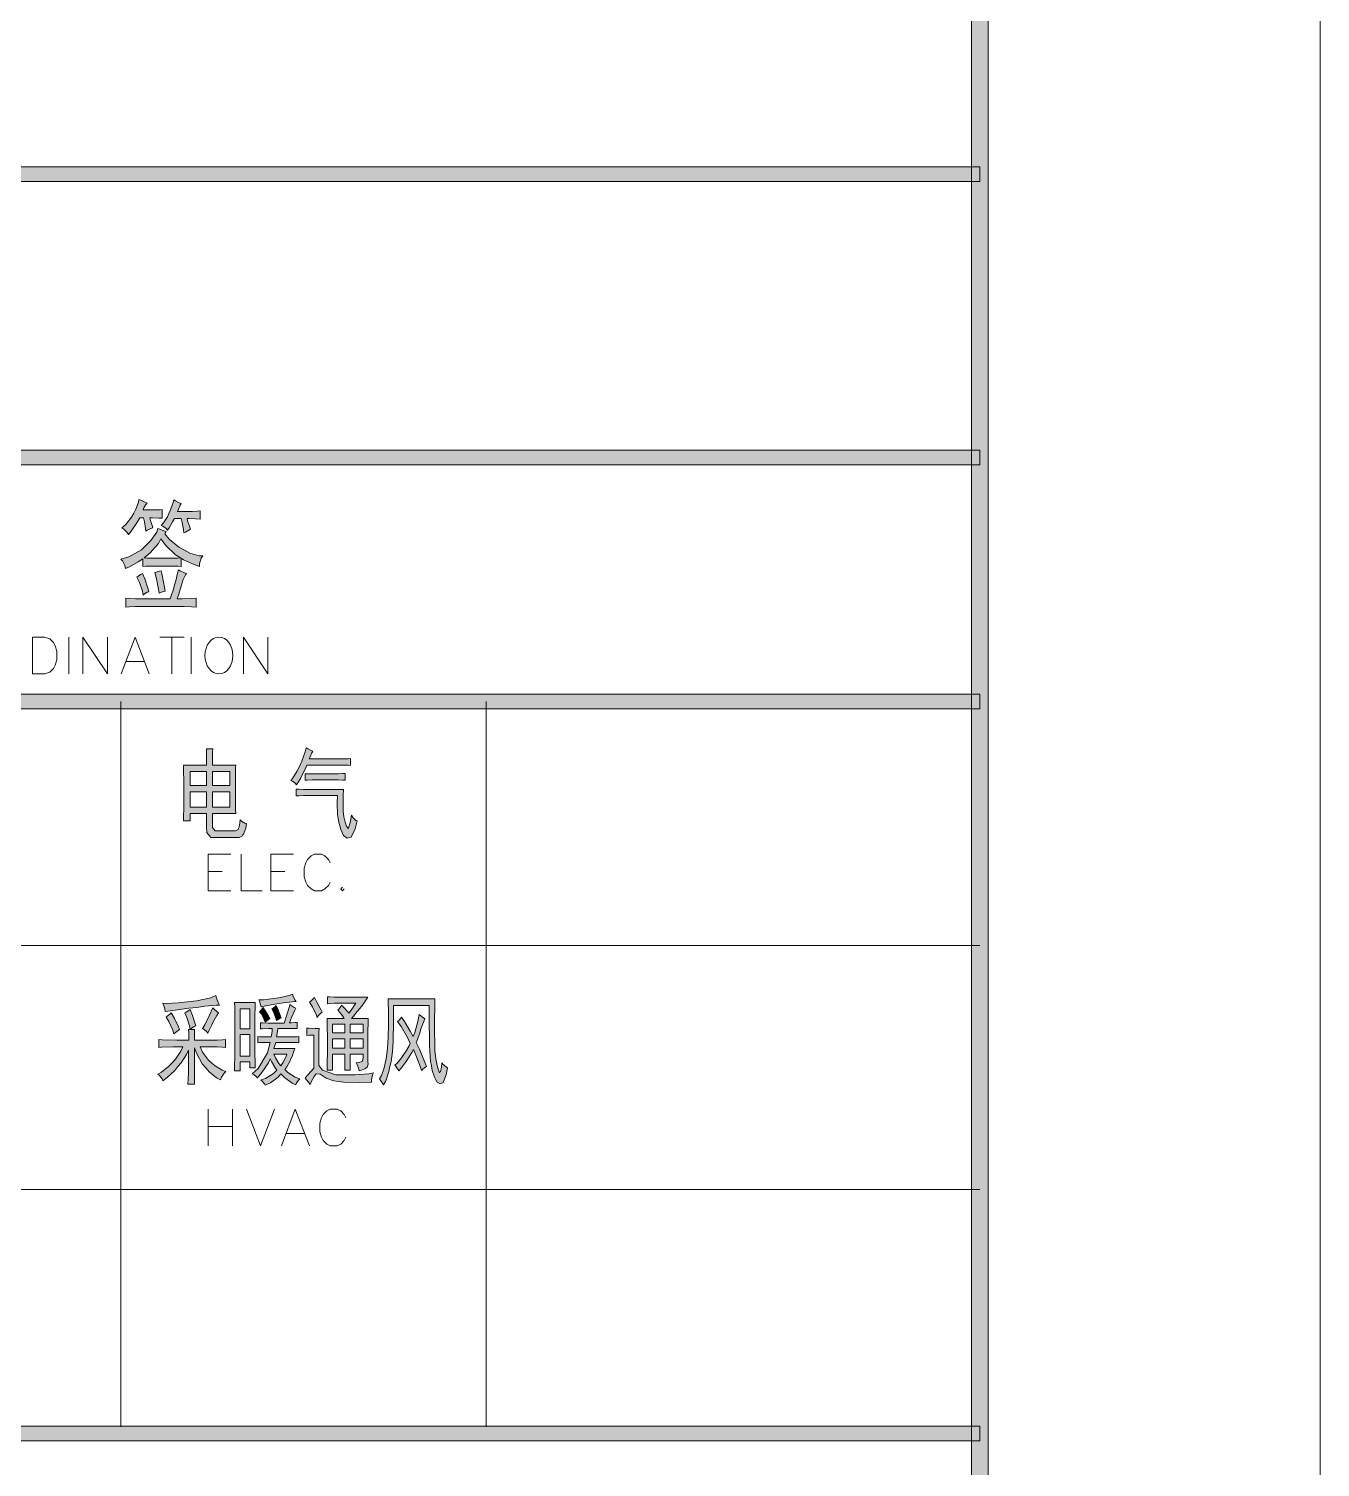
# Model space of a CAD drawing. Header units: millimetres. Extents: x 0 to 414, y 0 to 292.
# Drawn here: x 376.73 to 414.08, y 174.38 to 216 of the extents above; entities that cross this region are included whole.
import ezdxf

# ---------------------------------------------------------------- set-up
doc = ezdxf.new("R2010")
doc.units = ezdxf.units.MM

msp = doc.modelspace()

# ---------------------------------------------------------------- hatches: boundary and pattern name
h = msp.add_hatch(color=0)
h.dxf.hatch_style = 2
h.paths.add_polyline_path([(404.473833, 9.609667), (403.997583, 10.085917), (403.997583, 282.380972), (404.473833, 282.857222)])
h = msp.add_hatch(color=0)
h.dxf.hatch_style = 2
h.paths.add_polyline_path([(404.237472, 212.008861), (404.237472, 211.585528), (354.957944, 211.585528), (354.957944, 212.008861)])
h = msp.add_hatch(color=0)
h.dxf.hatch_style = 2
h.paths.add_polyline_path([(404.237472, 203.806778), (404.237472, 203.383444), (354.957944, 203.383444), (354.957944, 203.806778)])
h = msp.add_hatch(color=0)
h.dxf.hatch_style = 2
h.paths.add_polyline_path([(380.583722, 201.838278), (380.484944, 201.845333), (380.305028, 201.852389), (380.223889, 201.852389), (380.245056, 201.778306), (380.290917, 201.633667), (380.315611, 201.559583), (380.255639, 201.541944), (380.153333, 201.492556), (380.114528, 201.467861), (380.103944, 201.545472), (380.068667, 201.7395), (380.043972, 201.852389), (379.934611, 201.852389), (379.849944, 201.70775), (379.684139, 201.467861), (379.606528, 201.372611), (379.564194, 201.432583), (379.472472, 201.527833), (379.416028, 201.559583), (379.532444, 201.654833), (379.701778, 201.8665), (379.76175, 201.986444), (379.818194, 202.106389), (379.895806, 202.303944), (379.913444, 202.385083), (379.966361, 202.360389), (380.07925, 202.303944), (380.146278, 202.27925), (380.111, 202.240444), (380.054556, 202.138139), (380.033389, 202.078167), (380.343833, 202.078167), (380.403806, 202.078167), (380.52375, 202.085222), (380.583722, 202.092278)])
h = msp.add_hatch(color=0)
h.dxf.hatch_style = 2
h.paths.add_polyline_path([(381.402167, 201.520778), (381.352778, 201.492556), (381.257528, 201.439639), (381.211667, 201.414944), (381.201083, 201.513722), (381.162278, 201.718333), (381.134056, 201.827694), (380.943556, 201.827694), (380.887111, 201.732444), (380.788333, 201.566639), (380.742472, 201.492556), (380.700139, 201.541944), (380.604889, 201.605444), (380.5555, 201.626611), (380.622528, 201.70775), (380.735417, 201.880611), (380.77775, 201.972333), (380.820083, 202.067583), (380.894167, 202.265139), (380.922389, 202.370972), (380.96825, 202.339222), (381.074083, 202.286306), (381.134056, 202.265139), (381.102306, 202.219278), (381.052917, 202.106389), (381.03175, 202.039361), (381.402167, 202.039361), (381.451556, 202.039361), (381.592667, 202.046417), (381.680861, 202.053472), (381.680861, 201.813583), (381.546806, 201.820639), (381.356306, 201.827694), (381.303389, 201.827694), (381.321028, 201.767722), (381.373944, 201.6125)])
h = msp.add_hatch(color=0)
h.paths.add_polyline_path([(381.663222, 200.441278), (381.465667, 200.515361), (381.201083, 200.635306), (381.134056, 200.681167), (381.134056, 200.441278), (381.042333, 200.448333), (380.869472, 200.455389), (380.784806, 200.455389), (380.393222, 200.455389), (380.305028, 200.455389), (380.118056, 200.448333), (380.026333, 200.441278), (380.026333, 200.667056), (379.88875, 200.575333), (379.641806, 200.434222), (379.525389, 200.388361), (379.504222, 200.4695), (379.437194, 200.603556), (379.384278, 200.656472), (379.617111, 200.7235), (379.984, 200.924583), (380.118056, 201.062167), (380.255639, 201.196222), (380.4285, 201.439639), (380.463778, 201.545472), (380.513167, 201.520778), (380.633111, 201.474917), (380.703667, 201.45375), (380.664861, 201.386722), (380.788333, 201.235028), (381.070556, 200.998667), (381.225778, 200.914), (381.384528, 200.832861), (381.652639, 200.748194), (381.762, 200.748194), (381.716139, 200.681167), (381.66675, 200.529472)])
h.paths.add_polyline_path([(380.065139, 200.695278), (380.146278, 200.688222), (380.308556, 200.681167), (380.393222, 200.681167), (380.784806, 200.681167), (380.869472, 200.681167), (381.03175, 200.688222), (381.112889, 200.695278), (380.971778, 200.776417), (380.689556, 201.048056), (380.544917, 201.242083), (380.474361, 201.108028), (380.234472, 200.836389)])
h = msp.add_hatch(color=0)
h.dxf.hatch_style = 2
h.paths.add_polyline_path([(379.895806, 199.284167), (379.811139, 199.284167), (379.631222, 199.277111), (379.535972, 199.270056), (379.535972, 199.524056), (379.63475, 199.517), (379.811139, 199.509944), (379.885222, 199.509944), (380.813028, 199.509944), (380.844778, 199.591083), (380.908278, 199.788639), (380.943556, 199.908583), (380.978833, 200.028528), (381.03175, 200.250778), (381.052917, 200.349556), (381.109361, 200.317806), (381.225778, 200.261361), (381.292806, 200.243722), (381.257528, 200.201389), (381.194028, 200.067333), (381.162278, 199.968556), (381.134056, 199.873306), (381.0635, 199.644), (381.021167, 199.509944), (381.15875, 199.509944), (381.433917, 199.517), (381.5715, 199.524056), (381.5715, 199.270056), (381.433917, 199.277111), (381.22225, 199.284167), (381.151694, 199.284167)])
h = msp.add_hatch(color=0)
h.dxf.hatch_style = 2
h.paths.add_polyline_path([(380.01575, 200.243722), (380.07925, 200.081444), (380.170972, 199.816861), (380.195667, 199.711028), (380.153333, 199.696917), (380.075722, 199.651056), (380.033389, 199.615778), (380.01575, 199.725139), (379.924028, 199.982667), (379.853472, 200.137889), (379.881694, 200.155528), (379.959306, 200.208444)])
h = msp.add_hatch(color=0)
h.dxf.hatch_style = 2
h.paths.add_polyline_path([(380.495528, 199.672222), (380.477889, 199.788639), (380.417917, 200.0885), (380.375583, 200.268417), (380.414389, 200.275472), (380.502583, 200.303694), (380.5555, 200.321333), (380.573139, 200.243722), (380.633111, 199.943861), (380.671917, 199.725139), (380.622528, 199.718083), (380.534333, 199.689861)])
h = msp.add_hatch(color=0)
h.dxf.hatch_style = 2
h.paths.add_polyline_path([(354.813306, 196.320833), (354.813306, 196.747694), (404.237472, 196.747694), (404.237472, 196.320833)])
h = msp.add_hatch(color=0)
h.paths.add_polyline_path([(383.028472, 193.004722), (383.00025, 192.874194), (382.947333, 192.711917), (382.922639, 192.676639), (382.894417, 192.641361), (382.813278, 192.602556), (382.753306, 192.602556), (382.104194, 192.602556), (381.994833, 192.599028), (381.878417, 192.747194), (381.871361, 192.902417), (381.871361, 193.290472), (381.391583, 193.290472), (381.391583, 193.082333), (381.197556, 193.082333), (381.204611, 193.13525), (381.208139, 193.519778), (381.208139, 193.844333), (381.208139, 194.172417), (381.204611, 194.599278), (381.197556, 194.698056), (381.871361, 194.698056), (381.871361, 194.84975), (381.867833, 195.082583), (381.864306, 195.16725), (382.04775, 195.16725), (382.044222, 195.093167), (382.040694, 194.860333), (382.040694, 194.698056), (382.7145, 194.698056), (382.707444, 194.616917), (382.703917, 194.271194), (382.703917, 194.013667), (382.703917, 193.756139), (382.707444, 193.396306), (382.7145, 193.290472), (382.040694, 193.290472), (382.040694, 192.990611), (382.040694, 192.891833), (382.118306, 192.793056), (382.195917, 192.793056), (382.636889, 192.793056), (382.703917, 192.793056), (382.785056, 192.831861), (382.795639, 192.870667), (382.80975, 192.909472), (382.830917, 193.029417), (382.837972, 193.114083), (382.880306, 193.075278), (382.975556, 193.018833)])
h.paths.add_polyline_path([(382.538111, 193.480972), (382.538111, 193.921944), (382.040694, 193.921944), (382.040694, 193.480972)])
h.paths.add_polyline_path([(381.871361, 193.480972), (381.871361, 193.921944), (381.391583, 193.921944), (381.391583, 193.480972)])
h.paths.add_polyline_path([(382.538111, 194.101861), (382.538111, 194.511083), (382.040694, 194.511083), (382.040694, 194.101861)])
h.paths.add_polyline_path([(381.871361, 194.101861), (381.871361, 194.511083), (381.391583, 194.511083), (381.391583, 194.101861)])
h = msp.add_hatch(color=0)
h.dxf.hatch_style = 2
h.paths.add_polyline_path([(384.940528, 195.100222), (384.915833, 195.050833), (384.862917, 194.937944), (384.834694, 194.877972), (385.748389, 194.877972), (385.822472, 194.877972), (385.963583, 194.8815), (386.030611, 194.888556), (386.030611, 194.687472), (385.963583, 194.694528), (385.822472, 194.698056), (385.748389, 194.698056), (384.767667, 194.698056), (384.7465, 194.645139), (384.683, 194.504028), (384.637139, 194.415833), (384.594806, 194.331167), (384.510139, 194.183), (384.467806, 194.123028), (384.436056, 194.168889), (384.351389, 194.228861), (384.302, 194.2465), (384.354917, 194.306472), (384.481917, 194.514611), (384.552472, 194.65925), (384.623028, 194.807417), (384.721806, 195.075528), (384.750028, 195.199), (384.795889, 195.170778), (384.891139, 195.121389)])
h = msp.add_hatch(color=0)
h.dxf.hatch_style = 2
h.paths.add_polyline_path([(385.607278, 194.444056), (385.674306, 194.444056), (385.808361, 194.451111), (385.875389, 194.454639), (385.875389, 194.257083), (385.808361, 194.260611), (385.674306, 194.267667), (385.607278, 194.267667), (384.993444, 194.267667), (384.926417, 194.267667), (384.792361, 194.260611), (384.725333, 194.257083), (384.725333, 194.444056), (384.792361, 194.440528), (384.926417, 194.440528), (384.993444, 194.444056)])
h = msp.add_hatch(color=0)
h.dxf.hatch_style = 2
h.paths.add_polyline_path([(386.224639, 193.082333), (386.164667, 192.853028), (386.04825, 192.613139), (385.991806, 192.599028), (385.931833, 192.584917), (385.833056, 192.659), (385.790722, 192.747194), (385.748389, 192.835389), (385.691944, 193.04), (385.674306, 193.152889), (385.656667, 193.265778), (385.649611, 193.597389), (385.656667, 193.812583), (384.742972, 193.812583), (384.675944, 193.812583), (384.534833, 193.805528), (384.46075, 193.802), (384.46075, 193.999556), (384.534833, 193.996028), (384.675944, 193.988972), (384.742972, 193.988972), (385.833056, 193.988972), (385.822472, 193.819639), (385.818944, 193.551528), (385.818944, 193.456278), (385.822472, 193.364556), (385.843639, 193.195222), (385.861278, 193.121139), (385.878917, 193.043528), (385.92125, 192.930639), (385.945944, 192.891833), (385.967111, 192.853028), (386.027083, 193.029417), (386.065889, 193.248139), (386.11175, 193.174056), (386.189361, 193.092917)])
h = msp.add_hatch(color=0)
h.dxf.hatch_style = 2
h.paths.add_polyline_path([(382.245306, 187.748333), (382.146528, 187.748333), (381.814917, 187.716583), (381.585611, 187.684833), (381.352778, 187.656611), (380.897694, 187.596639), (380.675444, 187.568417), (380.661333, 187.6425), (380.626056, 187.758917), (380.601361, 187.80125), (380.696611, 187.797722), (381.052917, 187.818889), (381.313972, 187.847111), (381.578556, 187.875333), (381.987778, 187.963528), (382.139472, 188.0235), (382.160639, 187.945889), (382.213556, 187.808306)])
h = msp.add_hatch(color=0)
h.paths.add_polyline_path([(383.278944, 187.825944), (383.275417, 187.698944), (383.268361, 187.448472), (383.268361, 187.325), (383.268361, 186.495972), (383.268361, 186.354861), (383.275417, 186.079694), (383.278944, 185.938583), (383.120194, 185.938583), (383.120194, 186.104389), (382.837972, 186.104389), (382.837972, 185.850389), (382.679222, 185.850389), (382.679222, 185.984444), (382.68275, 186.256083), (382.686278, 186.393667), (382.686278, 187.325), (382.686278, 187.448472), (382.68275, 187.698944), (382.679222, 187.825944)])
h.paths.add_polyline_path([(383.120194, 186.273722), (383.120194, 186.894611), (382.837972, 186.894611), (382.837972, 186.273722)])
h.paths.add_polyline_path([(383.120194, 187.060417), (383.120194, 187.646028), (382.837972, 187.646028), (382.837972, 187.060417)])
h = msp.add_hatch(color=0)
h.paths.add_polyline_path([(383.437694, 185.585806), (383.57175, 185.624611), (383.804583, 185.76925), (383.903361, 185.871556), (383.843389, 185.956222), (383.748139, 186.1185), (383.709333, 186.196111), (383.656417, 186.079694), (383.469444, 185.801), (383.335389, 185.638722), (383.314222, 185.677528), (383.240139, 185.741028), (383.187222, 185.762194), (383.363611, 185.917417), (383.628194, 186.3725), (383.709333, 186.672361), (383.585861, 186.672361), (383.405944, 186.665306), (383.353028, 186.661778), (383.353028, 186.838167), (383.402417, 186.831111), (383.592917, 186.827583), (383.734028, 186.827583), (383.748139, 186.869917), (383.765778, 186.993389), (383.769306, 187.071), (383.656417, 187.071), (383.487083, 187.063944), (383.427111, 187.060417), (383.427111, 187.236806), (383.501194, 187.233278), (383.649361, 187.226222), (383.719917, 187.226222), (384.1115, 187.226222), (384.185583, 187.437889), (384.266722, 187.709528), (384.277306, 187.7695), (384.316111, 187.741278), (384.404306, 187.684833), (384.450167, 187.660139), (384.418417, 187.603694), (384.326694, 187.392028), (384.266722, 187.236806), (384.323167, 187.236806), (384.429, 187.243861), (384.485444, 187.247389), (384.485444, 187.071), (383.928056, 187.071), (383.917472, 186.993389), (383.903361, 186.869917), (383.892778, 186.827583), (384.302, 186.827583), (384.361972, 186.827583), (384.478389, 186.831111), (384.534833, 186.838167), (384.534833, 186.661778), (384.485444, 186.665306), (384.372556, 186.672361), (384.309056, 186.672361), (383.868083, 186.672361), (383.818694, 186.495972), (384.418417, 186.495972), (384.39725, 186.418361), (384.344333, 186.266667), (384.309056, 186.196111), (384.277306, 186.122028), (384.189111, 185.966806), (384.136194, 185.885667), (384.217333, 185.801), (384.432528, 185.666944), (384.566583, 185.617556), (384.534833, 185.589333), (384.474861, 185.501139), (384.450167, 185.441167), (384.344333, 185.490556), (384.125611, 185.652833), (384.019778, 185.762194), (383.938639, 185.666944), (383.716389, 185.501139), (383.568222, 185.430583), (383.547056, 185.472917), (383.480028, 185.550528)])
h.paths.add_polyline_path([(384.019778, 185.995028), (384.076222, 186.079694), (384.164417, 186.2455), (384.192639, 186.326639), (383.818694, 186.326639), (383.861028, 186.227861), (383.959806, 186.062056)])
h = msp.add_hatch(color=0)
h.dxf.hatch_style = 2
h.paths.add_polyline_path([(383.377722, 187.903556), (383.518833, 187.907083), (383.804583, 187.938833), (383.949222, 187.963528), (384.090333, 187.988222), (384.291417, 188.041139), (384.351389, 188.069361), (384.372556, 188.009389), (384.425472, 187.903556), (384.46075, 187.857694), (384.344333, 187.847111), (384.097389, 187.815361), (383.966861, 187.797722), (383.839861, 187.776556), (383.578806, 187.730694), (383.44475, 187.702472), (383.430639, 187.7695), (383.398889, 187.868278)])
h = msp.add_hatch(color=0)
h.dxf.hatch_style = 2
h.paths.add_polyline_path([(384.989917, 187.970583), (385.060472, 187.836528), (385.173361, 187.624861), (385.215694, 187.54725), (385.169833, 187.5155), (385.09575, 187.437889), (385.067528, 187.392028), (385.035778, 187.476694), (384.929944, 187.698944), (384.848806, 187.836528), (384.884083, 187.868278), (384.954639, 187.935306)])
h = msp.add_hatch(color=0)
h.paths.add_polyline_path([(386.538611, 187.981167), (386.478639, 187.892972), (386.358694, 187.723639), (386.291667, 187.646028), (386.228167, 187.568417), (386.115278, 187.427306), (386.065889, 187.360278), (386.545667, 187.360278), (386.542139, 187.236806), (386.538611, 187.000444), (386.538611, 186.884028), (386.538611, 186.1185), (386.542139, 186.044417), (386.513917, 185.949167), (386.478639, 185.928), (386.446889, 185.906833), (386.348111, 185.868028), (386.281083, 185.850389), (386.274028, 185.899778), (386.231694, 186.016194), (386.196417, 186.083222), (386.259917, 186.090278), (386.344583, 186.104389), (386.362222, 186.1185), (386.383389, 186.129083), (386.401028, 186.234917), (386.3975, 186.326639), (386.023556, 186.326639), (386.023556, 185.871556), (385.871861, 185.871556), (385.871861, 186.326639), (385.5085, 186.326639), (385.5085, 185.871556), (385.356806, 185.871556), (385.360333, 186.055), (385.367389, 186.421889), (385.367389, 186.605333), (385.367389, 186.788778), (385.360333, 187.16625), (385.356806, 187.360278), (385.847167, 187.360278), (385.826, 187.402611), (385.734278, 187.526083), (385.663722, 187.603694), (385.695472, 187.635444), (385.748389, 187.709528), (385.773083, 187.748333), (385.847167, 187.670722), (385.953, 187.554306), (385.981222, 187.5155), (386.04825, 187.607222), (386.150556, 187.751861), (386.189361, 187.80125), (385.656667, 187.80125), (385.572, 187.80125), (385.427361, 187.797722), (385.367389, 187.790667), (385.367389, 187.99175), (385.427361, 187.984694), (385.564944, 187.981167), (385.639028, 187.981167)])
h.paths.add_polyline_path([(386.3975, 186.506556), (386.3975, 186.771139), (386.023556, 186.771139), (386.023556, 186.506556)])
h.paths.add_polyline_path([(385.871861, 186.506556), (385.871861, 186.771139), (385.5085, 186.771139), (385.5085, 186.506556)])
h.paths.add_polyline_path([(386.3975, 186.947528), (386.3975, 187.194472), (386.023556, 187.194472), (386.023556, 186.947528)])
h.paths.add_polyline_path([(385.871861, 186.947528), (385.871861, 187.194472), (385.5085, 187.194472), (385.5085, 186.947528)])
h = msp.add_hatch(color=0)
h.dxf.hatch_style = 2
h.paths.add_polyline_path([(388.475361, 187.935306), (388.468306, 187.713056), (388.46125, 187.310889), (388.464778, 187.130972), (388.464778, 186.951056), (388.471833, 186.661778), (388.471833, 186.548889), (388.475361, 186.439528), (388.503583, 186.192583), (388.531806, 186.055), (388.5565, 185.920944), (388.602361, 185.793944), (388.616472, 185.808056), (388.634111, 185.818639), (388.662333, 185.956222), (388.676444, 186.083222), (388.71525, 186.033833), (388.796389, 185.963278), (388.84225, 185.938583), (388.799917, 185.733972), (388.71525, 185.511722), (388.672917, 185.490556), (388.627056, 185.472917), (388.542389, 185.522306), (388.500056, 185.589333), (388.46125, 185.659889), (388.394222, 185.860972), (388.373056, 185.995028), (388.348361, 186.129083), (388.323667, 186.414833), (388.320139, 186.566528), (388.313083, 186.718222), (388.309556, 187.303833), (388.309556, 187.73775), (387.279444, 187.73775), (387.279444, 187.286194), (387.268861, 186.693528), (387.258278, 186.548889), (387.247694, 186.40425), (387.205361, 186.1185), (387.173611, 185.973861), (387.145389, 185.829222), (387.050139, 185.561111), (386.986639, 185.441167), (386.951361, 185.497611), (386.891389, 185.585806), (386.870222, 185.617556), (386.926667, 185.712806), (387.007806, 185.938583), (387.036028, 186.065583), (387.067778, 186.196111), (387.103056, 186.492444), (387.113639, 186.654722), (387.120694, 186.817), (387.12775, 187.176833), (387.12775, 187.370861), (387.12775, 187.564889), (387.124222, 187.847111), (387.120694, 187.935306)])
h = msp.add_hatch(color=0)
h.dxf.hatch_style = 2
h.paths.add_polyline_path([(380.848306, 187.526083), (380.943556, 187.360278), (381.059972, 187.116861), (381.081139, 187.03925), (381.049389, 187.014556), (380.96825, 186.954583), (380.922389, 186.915778), (380.890639, 187.025139), (380.77775, 187.272083), (380.700139, 187.402611), (380.731889, 187.427306), (380.805972, 187.487278)])
h = msp.add_hatch(color=0)
h.dxf.hatch_style = 2
h.paths.add_polyline_path([(381.391583, 187.624861), (381.462139, 187.448472), (381.543278, 187.208583), (381.557389, 187.148611), (381.511528, 187.127444), (381.430389, 187.078056), (381.398639, 187.049833), (381.377472, 187.148611), (381.299861, 187.3885), (381.239889, 187.526083), (381.278694, 187.543722), (381.352778, 187.593111)])
h = msp.add_hatch(color=0)
h.dxf.hatch_style = 2
h.paths.add_polyline_path([(382.213556, 187.526083), (382.167694, 187.452), (382.090083, 187.314417), (382.054806, 187.247389), (382.023056, 187.180361), (381.945444, 187.025139), (381.906639, 186.936944), (381.874889, 186.972222), (381.800806, 187.03925), (381.754944, 187.071), (381.818444, 187.176833), (381.963083, 187.476694), (382.04775, 187.670722), (382.093611, 187.624861), (382.17475, 187.554306)])
h = msp.add_hatch(color=0)
h.dxf.hatch_style = 2
h.paths.add_polyline_path([(383.511778, 187.681306), (383.557639, 187.607222), (383.649361, 187.448472), (383.695222, 187.360278), (383.659944, 187.335583), (383.599972, 187.286194), (383.568222, 187.257972), (383.525889, 187.353222), (383.44475, 187.504917), (383.402417, 187.557833), (383.437694, 187.596639), (383.490611, 187.660139)])
h = msp.add_hatch(color=0)
h.dxf.hatch_style = 2
h.paths.add_polyline_path([(383.892778, 187.303833), (383.864556, 187.402611), (383.797528, 187.575472), (383.758722, 187.646028), (383.794, 187.663667), (383.8575, 187.709528), (383.885722, 187.73775), (383.931583, 187.635444), (384.002139, 187.459056), (384.026833, 187.381444), (383.991556, 187.360278), (383.928056, 187.321472)])
h = msp.add_hatch(color=0)
h.dxf.hatch_style = 2
h.paths.add_polyline_path([(388.186083, 187.349694), (388.161389, 187.303833), (388.101417, 187.155667), (388.069667, 187.049833), (388.034389, 186.944), (387.970889, 186.7535), (387.935611, 186.672361), (388.027333, 186.471278), (388.171972, 186.122028), (388.228417, 185.973861), (388.186083, 185.945639), (388.115528, 185.889194), (388.087306, 185.860972), (388.055556, 185.956222), (387.939139, 186.256083), (387.854472, 186.460694), (387.808611, 186.379556), (387.709833, 186.224333), (387.660444, 186.15025), (387.611056, 186.079694), (387.494639, 185.928), (387.427611, 185.850389), (387.395861, 185.910361), (387.335889, 185.995028), (387.311194, 186.016194), (387.378222, 186.072639), (387.50875, 186.220806), (387.568722, 186.312528), (387.632222, 186.40425), (387.727472, 186.566528), (387.76275, 186.637083), (387.678083, 186.817), (387.494639, 187.130972), (387.395861, 187.272083), (387.431139, 187.303833), (387.491111, 187.370861), (387.512278, 187.402611), (387.593417, 187.275611), (387.76275, 186.993389), (387.843889, 186.838167), (387.88975, 186.954583), (387.977944, 187.275611), (388.020278, 187.480222)])
h = msp.add_hatch(color=0)
h.dxf.hatch_style = 2
h.paths.add_polyline_path([(381.356306, 186.739389), (381.356306, 186.788778), (381.352778, 186.936944), (381.34925, 187.03925), (381.522111, 187.03925), (381.518583, 186.947528), (381.515056, 186.799361), (381.515056, 186.739389), (382.114778, 186.739389), (382.17475, 186.739389), (382.326444, 186.742917), (382.414639, 186.749972), (382.414639, 186.527722), (382.326444, 186.534778), (382.178278, 186.538306), (382.121833, 186.538306), (381.687917, 186.538306), (381.754944, 186.390139), (381.92075, 186.157306), (382.019528, 186.072639), (382.114778, 185.987972), (382.322917, 185.868028), (382.42875, 185.829222), (382.375833, 185.783361), (382.298222, 185.663417), (382.27, 185.585806), (382.153583, 185.645778), (381.941917, 185.822167), (381.843139, 185.938583), (381.744361, 186.055), (381.585611, 186.344278), (381.522111, 186.517139), (381.515056, 185.917417), (381.515056, 185.822167), (381.518583, 185.596389), (381.522111, 185.462333), (381.331611, 185.462333), (381.338667, 185.599917), (381.34925, 185.829222), (381.34925, 185.917417), (381.34925, 186.450111), (381.28575, 186.323111), (381.130528, 186.083222), (381.038806, 185.973861), (380.950611, 185.860972), (380.731889, 185.656361), (380.608417, 185.561111), (380.580194, 185.617556), (380.502583, 185.712806), (380.456722, 185.751611), (380.566083, 185.811583), (380.770694, 185.977389), (380.869472, 186.083222), (380.96825, 186.189056), (381.123472, 186.418361), (381.183444, 186.538306), (380.911806, 186.538306), (380.566083, 186.534778), (380.492, 186.527722), (380.492, 186.749972), (380.580194, 186.742917), (381.010583, 186.739389)])
h = msp.add_hatch(color=0)
h.dxf.hatch_style = 2
h.paths.add_polyline_path([(385.123972, 187.071), (385.120444, 186.961639), (385.116917, 186.760556), (385.116917, 186.672361), (385.116917, 186.005611), (385.219222, 185.868028), (385.60375, 185.730444), (385.882444, 185.730444), (386.161139, 185.730444), (386.566833, 185.762194), (386.697361, 185.793944), (386.672667, 185.730444), (386.640917, 185.589333), (386.637389, 185.518778), (386.305778, 185.511722), (385.833056, 185.522306), (385.695472, 185.539944), (385.554361, 185.557583), (385.328583, 185.631667), (385.240389, 185.691639), (385.152194, 185.748083), (385.035778, 185.765722), (385.007556, 185.723389), (384.979333, 185.681056), (384.908778, 185.547), (384.866444, 185.45175), (384.827639, 185.508194), (384.753556, 185.599917), (384.718278, 185.638722), (384.781778, 185.716333), (384.912306, 185.860972), (384.975806, 185.928), (384.975806, 186.884028), (384.940528, 186.884028), (384.838222, 186.876972), (384.767667, 186.869917), (384.767667, 187.081583), (384.834694, 187.078056), (385.011083, 187.071)])
h = msp.add_hatch(color=0)
h.dxf.hatch_style = 2
h.paths.add_polyline_path([(354.957944, 175.140056), (354.957944, 175.563389), (404.237472, 175.563389), (404.237472, 175.140056)])

# ---------------------------------------------------------------- linework, layer by layer
at = {"color": 0, "lineweight": 0}
for points in [[(0, 0), (0, 292.466889), (414.0835, 292.466889), (414.0835, 0)], [(404.473833, 9.609667), (403.997583, 10.085917), (403.997583, 282.380972), (404.473833, 282.857222)], [(404.237472, 212.008861), (404.237472, 211.585528), (354.957944, 211.585528), (354.957944, 212.008861)], [(404.237472, 203.806778), (404.237472, 203.383444), (354.957944, 203.383444), (354.957944, 203.806778)], [(380.583722, 201.838278), (380.484944, 201.845333), (380.305028, 201.852389), (380.223889, 201.852389), (380.245056, 201.778306), (380.290917, 201.633667), (380.315611, 201.559583), (380.255639, 201.541944), (380.153333, 201.492556), (380.114528, 201.467861), (380.103944, 201.545472), (380.068667, 201.7395), (380.043972, 201.852389), (379.934611, 201.852389), (379.849944, 201.70775), (379.684139, 201.467861), (379.606528, 201.372611), (379.564194, 201.432583), (379.472472, 201.527833), (379.416028, 201.559583), (379.532444, 201.654833), (379.701778, 201.8665), (379.76175, 201.986444), (379.818194, 202.106389), (379.895806, 202.303944), (379.913444, 202.385083), (379.966361, 202.360389), (380.07925, 202.303944), (380.146278, 202.27925), (380.111, 202.240444), (380.054556, 202.138139), (380.033389, 202.078167), (380.343833, 202.078167), (380.403806, 202.078167), (380.52375, 202.085222), (380.583722, 202.092278)], [(381.402167, 201.520778), (381.352778, 201.492556), (381.257528, 201.439639), (381.211667, 201.414944), (381.201083, 201.513722), (381.162278, 201.718333), (381.134056, 201.827694), (380.943556, 201.827694), (380.887111, 201.732444), (380.788333, 201.566639), (380.742472, 201.492556), (380.700139, 201.541944), (380.604889, 201.605444), (380.5555, 201.626611), (380.622528, 201.70775), (380.735417, 201.880611), (380.77775, 201.972333), (380.820083, 202.067583), (380.894167, 202.265139), (380.922389, 202.370972), (380.96825, 202.339222), (381.074083, 202.286306), (381.134056, 202.265139), (381.102306, 202.219278), (381.052917, 202.106389), (381.03175, 202.039361), (381.402167, 202.039361), (381.451556, 202.039361), (381.592667, 202.046417), (381.680861, 202.053472), (381.680861, 201.813583), (381.546806, 201.820639), (381.356306, 201.827694), (381.303389, 201.827694), (381.321028, 201.767722), (381.373944, 201.6125)], [(381.663222, 200.441278), (381.465667, 200.515361), (381.201083, 200.635306), (381.134056, 200.681167), (381.134056, 200.441278), (381.042333, 200.448333), (380.869472, 200.455389), (380.784806, 200.455389), (380.393222, 200.455389), (380.305028, 200.455389), (380.118056, 200.448333), (380.026333, 200.441278), (380.026333, 200.667056), (379.88875, 200.575333), (379.641806, 200.434222), (379.525389, 200.388361), (379.504222, 200.4695), (379.437194, 200.603556), (379.384278, 200.656472), (379.617111, 200.7235), (379.984, 200.924583), (380.118056, 201.062167), (380.255639, 201.196222), (380.4285, 201.439639), (380.463778, 201.545472), (380.513167, 201.520778), (380.633111, 201.474917), (380.703667, 201.45375), (380.664861, 201.386722), (380.788333, 201.235028), (381.070556, 200.998667), (381.225778, 200.914), (381.384528, 200.832861), (381.652639, 200.748194), (381.762, 200.748194), (381.716139, 200.681167), (381.66675, 200.529472)], [(380.065139, 200.695278), (380.146278, 200.688222), (380.308556, 200.681167), (380.393222, 200.681167), (380.784806, 200.681167), (380.869472, 200.681167), (381.03175, 200.688222), (381.112889, 200.695278), (380.971778, 200.776417), (380.689556, 201.048056), (380.544917, 201.242083), (380.474361, 201.108028), (380.234472, 200.836389)], [(379.895806, 199.284167), (379.811139, 199.284167), (379.631222, 199.277111), (379.535972, 199.270056), (379.535972, 199.524056), (379.63475, 199.517), (379.811139, 199.509944), (379.885222, 199.509944), (380.813028, 199.509944), (380.844778, 199.591083), (380.908278, 199.788639), (380.943556, 199.908583), (380.978833, 200.028528), (381.03175, 200.250778), (381.052917, 200.349556), (381.109361, 200.317806), (381.225778, 200.261361), (381.292806, 200.243722), (381.257528, 200.201389), (381.194028, 200.067333), (381.162278, 199.968556), (381.134056, 199.873306), (381.0635, 199.644), (381.021167, 199.509944), (381.15875, 199.509944), (381.433917, 199.517), (381.5715, 199.524056), (381.5715, 199.270056), (381.433917, 199.277111), (381.22225, 199.284167), (381.151694, 199.284167)], [(380.01575, 200.243722), (380.07925, 200.081444), (380.170972, 199.816861), (380.195667, 199.711028), (380.153333, 199.696917), (380.075722, 199.651056), (380.033389, 199.615778), (380.01575, 199.725139), (379.924028, 199.982667), (379.853472, 200.137889), (379.881694, 200.155528), (379.959306, 200.208444)], [(380.495528, 199.672222), (380.477889, 199.788639), (380.417917, 200.0885), (380.375583, 200.268417), (380.414389, 200.275472), (380.502583, 200.303694), (380.5555, 200.321333), (380.573139, 200.243722), (380.633111, 199.943861), (380.671917, 199.725139), (380.622528, 199.718083), (380.534333, 199.689861)], [(376.830167, 197.336833), (376.830167, 198.398694), (377.182944, 198.398694), (377.334639, 198.345778), (377.436944, 198.247), (377.486333, 198.144694), (377.535722, 197.993), (377.535722, 197.742528), (377.486333, 197.590833), (377.436944, 197.488528), (377.334639, 197.38975), (377.182944, 197.336833)], [(354.813306, 196.320833), (354.813306, 196.747694), (404.237472, 196.747694), (404.237472, 196.320833)], [(383.028472, 193.004722), (383.00025, 192.874194), (382.947333, 192.711917), (382.922639, 192.676639), (382.894417, 192.641361), (382.813278, 192.602556), (382.753306, 192.602556), (382.104194, 192.602556), (381.994833, 192.599028), (381.878417, 192.747194), (381.871361, 192.902417), (381.871361, 193.290472), (381.391583, 193.290472), (381.391583, 193.082333), (381.197556, 193.082333), (381.204611, 193.13525), (381.208139, 193.519778), (381.208139, 193.844333), (381.208139, 194.172417), (381.204611, 194.599278), (381.197556, 194.698056), (381.871361, 194.698056), (381.871361, 194.84975), (381.867833, 195.082583), (381.864306, 195.16725), (382.04775, 195.16725), (382.044222, 195.093167), (382.040694, 194.860333), (382.040694, 194.698056), (382.7145, 194.698056), (382.707444, 194.616917), (382.703917, 194.271194), (382.703917, 194.013667), (382.703917, 193.756139), (382.707444, 193.396306), (382.7145, 193.290472), (382.040694, 193.290472), (382.040694, 192.990611), (382.040694, 192.891833), (382.118306, 192.793056), (382.195917, 192.793056), (382.636889, 192.793056), (382.703917, 192.793056), (382.785056, 192.831861), (382.795639, 192.870667), (382.80975, 192.909472), (382.830917, 193.029417), (382.837972, 193.114083), (382.880306, 193.075278), (382.975556, 193.018833)], [(384.940528, 195.100222), (384.915833, 195.050833), (384.862917, 194.937944), (384.834694, 194.877972), (385.748389, 194.877972), (385.822472, 194.877972), (385.963583, 194.8815), (386.030611, 194.888556), (386.030611, 194.687472), (385.963583, 194.694528), (385.822472, 194.698056), (385.748389, 194.698056), (384.767667, 194.698056), (384.7465, 194.645139), (384.683, 194.504028), (384.637139, 194.415833), (384.594806, 194.331167), (384.510139, 194.183), (384.467806, 194.123028), (384.436056, 194.168889), (384.351389, 194.228861), (384.302, 194.2465), (384.354917, 194.306472), (384.481917, 194.514611), (384.552472, 194.65925), (384.623028, 194.807417), (384.721806, 195.075528), (384.750028, 195.199), (384.795889, 195.170778), (384.891139, 195.121389)], [(381.871361, 194.101861), (381.871361, 194.511083), (381.391583, 194.511083), (381.391583, 194.101861)], [(382.538111, 194.101861), (382.538111, 194.511083), (382.040694, 194.511083), (382.040694, 194.101861)], [(385.607278, 194.444056), (385.674306, 194.444056), (385.808361, 194.451111), (385.875389, 194.454639), (385.875389, 194.257083), (385.808361, 194.260611), (385.674306, 194.267667), (385.607278, 194.267667), (384.993444, 194.267667), (384.926417, 194.267667), (384.792361, 194.260611), (384.725333, 194.257083), (384.725333, 194.444056), (384.792361, 194.440528), (384.926417, 194.440528), (384.993444, 194.444056)], [(386.224639, 193.082333), (386.164667, 192.853028), (386.04825, 192.613139), (385.991806, 192.599028), (385.931833, 192.584917), (385.833056, 192.659), (385.790722, 192.747194), (385.748389, 192.835389), (385.691944, 193.04), (385.674306, 193.152889), (385.656667, 193.265778), (385.649611, 193.597389), (385.656667, 193.812583), (384.742972, 193.812583), (384.675944, 193.812583), (384.534833, 193.805528), (384.46075, 193.802), (384.46075, 193.999556), (384.534833, 193.996028), (384.675944, 193.988972), (384.742972, 193.988972), (385.833056, 193.988972), (385.822472, 193.819639), (385.818944, 193.551528), (385.818944, 193.456278), (385.822472, 193.364556), (385.843639, 193.195222), (385.861278, 193.121139), (385.878917, 193.043528), (385.92125, 192.930639), (385.945944, 192.891833), (385.967111, 192.853028), (386.027083, 193.029417), (386.065889, 193.248139), (386.11175, 193.174056), (386.189361, 193.092917)], [(381.871361, 193.480972), (381.871361, 193.921944), (381.391583, 193.921944), (381.391583, 193.480972)], [(382.538111, 193.480972), (382.538111, 193.921944), (382.040694, 193.921944), (382.040694, 193.480972)], [(382.245306, 187.748333), (382.146528, 187.748333), (381.814917, 187.716583), (381.585611, 187.684833), (381.352778, 187.656611), (380.897694, 187.596639), (380.675444, 187.568417), (380.661333, 187.6425), (380.626056, 187.758917), (380.601361, 187.80125), (380.696611, 187.797722), (381.052917, 187.818889), (381.313972, 187.847111), (381.578556, 187.875333), (381.987778, 187.963528), (382.139472, 188.0235), (382.160639, 187.945889), (382.213556, 187.808306)], [(383.278944, 187.825944), (383.275417, 187.698944), (383.268361, 187.448472), (383.268361, 187.325), (383.268361, 186.495972), (383.268361, 186.354861), (383.275417, 186.079694), (383.278944, 185.938583), (383.120194, 185.938583), (383.120194, 186.104389), (382.837972, 186.104389), (382.837972, 185.850389), (382.679222, 185.850389), (382.679222, 185.984444), (382.68275, 186.256083), (382.686278, 186.393667), (382.686278, 187.325), (382.686278, 187.448472), (382.68275, 187.698944), (382.679222, 187.825944)], [(383.437694, 185.585806), (383.57175, 185.624611), (383.804583, 185.76925), (383.903361, 185.871556), (383.843389, 185.956222), (383.748139, 186.1185), (383.709333, 186.196111), (383.656417, 186.079694), (383.469444, 185.801), (383.335389, 185.638722), (383.314222, 185.677528), (383.240139, 185.741028), (383.187222, 185.762194), (383.363611, 185.917417), (383.628194, 186.3725), (383.709333, 186.672361), (383.585861, 186.672361), (383.405944, 186.665306), (383.353028, 186.661778), (383.353028, 186.838167), (383.402417, 186.831111), (383.592917, 186.827583), (383.734028, 186.827583), (383.748139, 186.869917), (383.765778, 186.993389), (383.769306, 187.071), (383.656417, 187.071), (383.487083, 187.063944), (383.427111, 187.060417), (383.427111, 187.236806), (383.501194, 187.233278), (383.649361, 187.226222), (383.719917, 187.226222), (384.1115, 187.226222), (384.185583, 187.437889), (384.266722, 187.709528), (384.277306, 187.7695), (384.316111, 187.741278), (384.404306, 187.684833), (384.450167, 187.660139), (384.418417, 187.603694), (384.326694, 187.392028), (384.266722, 187.236806), (384.323167, 187.236806), (384.429, 187.243861), (384.485444, 187.247389), (384.485444, 187.071), (383.928056, 187.071), (383.917472, 186.993389), (383.903361, 186.869917), (383.892778, 186.827583), (384.302, 186.827583), (384.361972, 186.827583), (384.478389, 186.831111), (384.534833, 186.838167), (384.534833, 186.661778), (384.485444, 186.665306), (384.372556, 186.672361), (384.309056, 186.672361), (383.868083, 186.672361), (383.818694, 186.495972), (384.418417, 186.495972), (384.39725, 186.418361), (384.344333, 186.266667), (384.309056, 186.196111), (384.277306, 186.122028), (384.189111, 185.966806), (384.136194, 185.885667), (384.217333, 185.801), (384.432528, 185.666944), (384.566583, 185.617556), (384.534833, 185.589333), (384.474861, 185.501139), (384.450167, 185.441167), (384.344333, 185.490556), (384.125611, 185.652833), (384.019778, 185.762194), (383.938639, 185.666944), (383.716389, 185.501139), (383.568222, 185.430583), (383.547056, 185.472917), (383.480028, 185.550528)], [(383.377722, 187.903556), (383.518833, 187.907083), (383.804583, 187.938833), (383.949222, 187.963528), (384.090333, 187.988222), (384.291417, 188.041139), (384.351389, 188.069361), (384.372556, 188.009389), (384.425472, 187.903556), (384.46075, 187.857694), (384.344333, 187.847111), (384.097389, 187.815361), (383.966861, 187.797722), (383.839861, 187.776556), (383.578806, 187.730694), (383.44475, 187.702472), (383.430639, 187.7695), (383.398889, 187.868278)], [(384.989917, 187.970583), (385.060472, 187.836528), (385.173361, 187.624861), (385.215694, 187.54725), (385.169833, 187.5155), (385.09575, 187.437889), (385.067528, 187.392028), (385.035778, 187.476694), (384.929944, 187.698944), (384.848806, 187.836528), (384.884083, 187.868278), (384.954639, 187.935306)], [(386.538611, 187.981167), (386.478639, 187.892972), (386.358694, 187.723639), (386.291667, 187.646028), (386.228167, 187.568417), (386.115278, 187.427306), (386.065889, 187.360278), (386.545667, 187.360278), (386.542139, 187.236806), (386.538611, 187.000444), (386.538611, 186.884028), (386.538611, 186.1185), (386.542139, 186.044417), (386.513917, 185.949167), (386.478639, 185.928), (386.446889, 185.906833), (386.348111, 185.868028), (386.281083, 185.850389), (386.274028, 185.899778), (386.231694, 186.016194), (386.196417, 186.083222), (386.259917, 186.090278), (386.344583, 186.104389), (386.362222, 186.1185), (386.383389, 186.129083), (386.401028, 186.234917), (386.3975, 186.326639), (386.023556, 186.326639), (386.023556, 185.871556), (385.871861, 185.871556), (385.871861, 186.326639), (385.5085, 186.326639), (385.5085, 185.871556), (385.356806, 185.871556), (385.360333, 186.055), (385.367389, 186.421889), (385.367389, 186.605333), (385.367389, 186.788778), (385.360333, 187.16625), (385.356806, 187.360278), (385.847167, 187.360278), (385.826, 187.402611), (385.734278, 187.526083), (385.663722, 187.603694), (385.695472, 187.635444), (385.748389, 187.709528), (385.773083, 187.748333), (385.847167, 187.670722), (385.953, 187.554306), (385.981222, 187.5155), (386.04825, 187.607222), (386.150556, 187.751861), (386.189361, 187.80125), (385.656667, 187.80125), (385.572, 187.80125), (385.427361, 187.797722), (385.367389, 187.790667), (385.367389, 187.99175), (385.427361, 187.984694), (385.564944, 187.981167), (385.639028, 187.981167)], [(388.475361, 187.935306), (388.468306, 187.713056), (388.46125, 187.310889), (388.464778, 187.130972), (388.464778, 186.951056), (388.471833, 186.661778), (388.471833, 186.548889), (388.475361, 186.439528), (388.503583, 186.192583), (388.531806, 186.055), (388.5565, 185.920944), (388.602361, 185.793944), (388.616472, 185.808056), (388.634111, 185.818639), (388.662333, 185.956222), (388.676444, 186.083222), (388.71525, 186.033833), (388.796389, 185.963278), (388.84225, 185.938583), (388.799917, 185.733972), (388.71525, 185.511722), (388.672917, 185.490556), (388.627056, 185.472917), (388.542389, 185.522306), (388.500056, 185.589333), (388.46125, 185.659889), (388.394222, 185.860972), (388.373056, 185.995028), (388.348361, 186.129083), (388.323667, 186.414833), (388.320139, 186.566528), (388.313083, 186.718222), (388.309556, 187.303833), (388.309556, 187.73775), (387.279444, 187.73775), (387.279444, 187.286194), (387.268861, 186.693528), (387.258278, 186.548889), (387.247694, 186.40425), (387.205361, 186.1185), (387.173611, 185.973861), (387.145389, 185.829222), (387.050139, 185.561111), (386.986639, 185.441167), (386.951361, 185.497611), (386.891389, 185.585806), (386.870222, 185.617556), (386.926667, 185.712806), (387.007806, 185.938583), (387.036028, 186.065583), (387.067778, 186.196111), (387.103056, 186.492444), (387.113639, 186.654722), (387.120694, 186.817), (387.12775, 187.176833), (387.12775, 187.370861), (387.12775, 187.564889), (387.124222, 187.847111), (387.120694, 187.935306)], [(380.848306, 187.526083), (380.943556, 187.360278), (381.059972, 187.116861), (381.081139, 187.03925), (381.049389, 187.014556), (380.96825, 186.954583), (380.922389, 186.915778), (380.890639, 187.025139), (380.77775, 187.272083), (380.700139, 187.402611), (380.731889, 187.427306), (380.805972, 187.487278)], [(381.391583, 187.624861), (381.462139, 187.448472), (381.543278, 187.208583), (381.557389, 187.148611), (381.511528, 187.127444), (381.430389, 187.078056), (381.398639, 187.049833), (381.377472, 187.148611), (381.299861, 187.3885), (381.239889, 187.526083), (381.278694, 187.543722), (381.352778, 187.593111)], [(382.213556, 187.526083), (382.167694, 187.452), (382.090083, 187.314417), (382.054806, 187.247389), (382.023056, 187.180361), (381.945444, 187.025139), (381.906639, 186.936944), (381.874889, 186.972222), (381.800806, 187.03925), (381.754944, 187.071), (381.818444, 187.176833), (381.963083, 187.476694), (382.04775, 187.670722), (382.093611, 187.624861), (382.17475, 187.554306)], [(383.120194, 187.060417), (383.120194, 187.646028), (382.837972, 187.646028), (382.837972, 187.060417)], [(383.511778, 187.681306), (383.557639, 187.607222), (383.649361, 187.448472), (383.695222, 187.360278), (383.659944, 187.335583), (383.599972, 187.286194), (383.568222, 187.257972), (383.525889, 187.353222), (383.44475, 187.504917), (383.402417, 187.557833), (383.437694, 187.596639), (383.490611, 187.660139)], [(383.892778, 187.303833), (383.864556, 187.402611), (383.797528, 187.575472), (383.758722, 187.646028), (383.794, 187.663667), (383.8575, 187.709528), (383.885722, 187.73775), (383.931583, 187.635444), (384.002139, 187.459056), (384.026833, 187.381444), (383.991556, 187.360278), (383.928056, 187.321472)], [(388.186083, 187.349694), (388.161389, 187.303833), (388.101417, 187.155667), (388.069667, 187.049833), (388.034389, 186.944), (387.970889, 186.7535), (387.935611, 186.672361), (388.027333, 186.471278), (388.171972, 186.122028), (388.228417, 185.973861), (388.186083, 185.945639), (388.115528, 185.889194), (388.087306, 185.860972), (388.055556, 185.956222), (387.939139, 186.256083), (387.854472, 186.460694), (387.808611, 186.379556), (387.709833, 186.224333), (387.660444, 186.15025), (387.611056, 186.079694), (387.494639, 185.928), (387.427611, 185.850389), (387.395861, 185.910361), (387.335889, 185.995028), (387.311194, 186.016194), (387.378222, 186.072639), (387.50875, 186.220806), (387.568722, 186.312528), (387.632222, 186.40425), (387.727472, 186.566528), (387.76275, 186.637083), (387.678083, 186.817), (387.494639, 187.130972), (387.395861, 187.272083), (387.431139, 187.303833), (387.491111, 187.370861), (387.512278, 187.402611), (387.593417, 187.275611), (387.76275, 186.993389), (387.843889, 186.838167), (387.88975, 186.954583), (387.977944, 187.275611), (388.020278, 187.480222)], [(381.356306, 186.739389), (381.356306, 186.788778), (381.352778, 186.936944), (381.34925, 187.03925), (381.522111, 187.03925), (381.518583, 186.947528), (381.515056, 186.799361), (381.515056, 186.739389), (382.114778, 186.739389), (382.17475, 186.739389), (382.326444, 186.742917), (382.414639, 186.749972), (382.414639, 186.527722), (382.326444, 186.534778), (382.178278, 186.538306), (382.121833, 186.538306), (381.687917, 186.538306), (381.754944, 186.390139), (381.92075, 186.157306), (382.019528, 186.072639), (382.114778, 185.987972), (382.322917, 185.868028), (382.42875, 185.829222), (382.375833, 185.783361), (382.298222, 185.663417), (382.27, 185.585806), (382.153583, 185.645778), (381.941917, 185.822167), (381.843139, 185.938583), (381.744361, 186.055), (381.585611, 186.344278), (381.522111, 186.517139), (381.515056, 185.917417), (381.515056, 185.822167), (381.518583, 185.596389), (381.522111, 185.462333), (381.331611, 185.462333), (381.338667, 185.599917), (381.34925, 185.829222), (381.34925, 185.917417), (381.34925, 186.450111), (381.28575, 186.323111), (381.130528, 186.083222), (381.038806, 185.973861), (380.950611, 185.860972), (380.731889, 185.656361), (380.608417, 185.561111), (380.580194, 185.617556), (380.502583, 185.712806), (380.456722, 185.751611), (380.566083, 185.811583), (380.770694, 185.977389), (380.869472, 186.083222), (380.96825, 186.189056), (381.123472, 186.418361), (381.183444, 186.538306), (380.911806, 186.538306), (380.566083, 186.534778), (380.492, 186.527722), (380.492, 186.749972), (380.580194, 186.742917), (381.010583, 186.739389)], [(385.123972, 187.071), (385.120444, 186.961639), (385.116917, 186.760556), (385.116917, 186.672361), (385.116917, 186.005611), (385.219222, 185.868028), (385.60375, 185.730444), (385.882444, 185.730444), (386.161139, 185.730444), (386.566833, 185.762194), (386.697361, 185.793944), (386.672667, 185.730444), (386.640917, 185.589333), (386.637389, 185.518778), (386.305778, 185.511722), (385.833056, 185.522306), (385.695472, 185.539944), (385.554361, 185.557583), (385.328583, 185.631667), (385.240389, 185.691639), (385.152194, 185.748083), (385.035778, 185.765722), (385.007556, 185.723389), (384.979333, 185.681056), (384.908778, 185.547), (384.866444, 185.45175), (384.827639, 185.508194), (384.753556, 185.599917), (384.718278, 185.638722), (384.781778, 185.716333), (384.912306, 185.860972), (384.975806, 185.928), (384.975806, 186.884028), (384.940528, 186.884028), (384.838222, 186.876972), (384.767667, 186.869917), (384.767667, 187.081583), (384.834694, 187.078056), (385.011083, 187.071)], [(385.871861, 186.947528), (385.871861, 187.194472), (385.5085, 187.194472), (385.5085, 186.947528)], [(386.3975, 186.947528), (386.3975, 187.194472), (386.023556, 187.194472), (386.023556, 186.947528)], [(383.120194, 186.273722), (383.120194, 186.894611), (382.837972, 186.894611), (382.837972, 186.273722)], [(385.871861, 186.506556), (385.871861, 186.771139), (385.5085, 186.771139), (385.5085, 186.506556)], [(386.3975, 186.506556), (386.3975, 186.771139), (386.023556, 186.771139), (386.023556, 186.506556)], [(384.019778, 185.995028), (384.076222, 186.079694), (384.164417, 186.2455), (384.192639, 186.326639), (383.818694, 186.326639), (383.861028, 186.227861), (383.959806, 186.062056)], [(354.957944, 175.140056), (354.957944, 175.563389), (404.237472, 175.563389), (404.237472, 175.140056)]]:
    msp.add_lwpolyline(points, close=True, dxfattribs=at)
for points in [[(377.8885, 197.336833), (377.8885, 198.398694)], [(378.294194, 197.336833), (378.294194, 198.398694), (378.99975, 197.336833), (378.99975, 198.398694)], [(379.401917, 197.336833), (379.807611, 198.398694), (380.209778, 197.336833)], [(380.513167, 198.398694), (381.218722, 198.398694)], [(380.865944, 198.398694), (380.865944, 197.336833)], [(381.419806, 197.336833), (381.419806, 198.398694)], [(382.933222, 197.336833), (382.933222, 198.398694), (383.638778, 197.336833), (383.638778, 198.398694)], [(379.553611, 197.693139), (380.058083, 197.693139)], [(379.391333, 196.536028), (379.391333, 175.549278)], [(389.957028, 196.536028), (389.957028, 175.549278)], [(381.917222, 191.057389), (381.917222, 192.11925), (382.569861, 192.11925)], [(382.87325, 192.11925), (382.87325, 191.057389), (383.480028, 191.057389)], [(383.7305, 191.057389), (383.7305, 192.11925), (384.386667, 192.11925)], [(385.445, 191.86525), (385.395611, 191.967556), (385.293306, 192.066333), (385.194528, 192.11925), (384.993444, 192.11925), (384.891139, 192.066333), (384.788833, 191.967556), (384.739444, 191.86525), (384.690056, 191.713556), (384.690056, 191.463083), (384.739444, 191.311389), (384.788833, 191.209083), (384.891139, 191.110306), (384.993444, 191.057389), (385.194528, 191.057389), (385.293306, 191.110306), (385.395611, 191.209083), (385.445, 191.311389)], [(381.917222, 191.614778), (382.319389, 191.614778)], [(383.7305, 191.614778), (384.136194, 191.614778)], [(385.797778, 191.159694), (385.748389, 191.110306), (385.797778, 191.057389), (385.850694, 191.110306)], [(381.917222, 191.057389), (382.569861, 191.057389)], [(383.7305, 191.057389), (384.386667, 191.057389)], [(354.813306, 189.473417), (404.237472, 189.473417)], [(381.917222, 183.680806), (381.917222, 184.739139)], [(382.622778, 184.739139), (382.622778, 183.680806)], [(383.024944, 184.739139), (383.427111, 183.680806), (383.832806, 184.739139)], [(384.033889, 183.680806), (384.436056, 184.739139), (384.84175, 183.680806)], [(385.900083, 184.488667), (385.850694, 184.587444), (385.748389, 184.68975), (385.646083, 184.739139), (385.445, 184.739139), (385.346222, 184.68975), (385.243917, 184.587444), (385.194528, 184.488667), (385.145139, 184.336972), (385.145139, 184.082972), (385.194528, 183.931278), (385.243917, 183.8325), (385.346222, 183.730194), (385.445, 183.680806), (385.646083, 183.680806), (385.748389, 183.730194), (385.850694, 183.8325), (385.900083, 183.931278)], [(381.917222, 184.234667), (382.622778, 184.234667)], [(384.185583, 184.033583), (384.690056, 184.033583)], [(354.813306, 182.414333), (404.237472, 182.414333)]]:
    msp.add_lwpolyline(points, dxfattribs=at)
msp.add_ellipse((382.225903, 197.867764), major_axis=(0, 0.530931), ratio=0.760797, start_param=0, end_param=6.283185, dxfattribs=at)

doc.saveas('drawing.dxf')
